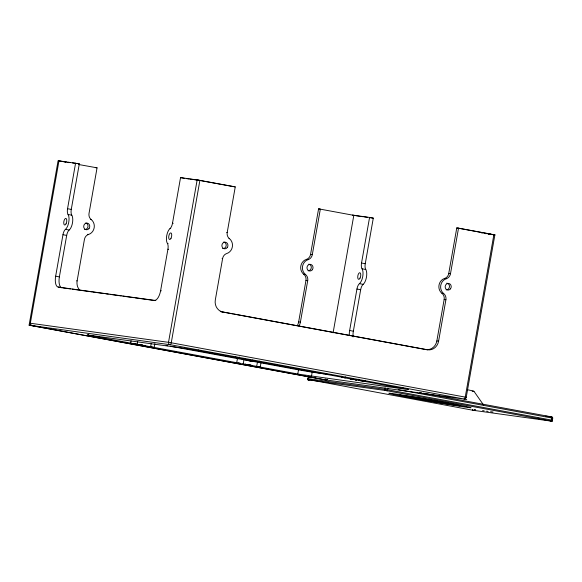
<?xml version="1.0" encoding="UTF-8"?>
<svg xmlns="http://www.w3.org/2000/svg" width="582" height="582" viewBox="0 0 582 582"><rect width="100%" height="100%" fill="white"/><g stroke="black" fill="none" stroke-linecap="round" stroke-linejoin="round"><path stroke-width="0.87" d="M326.8 380.162L29.1 325.171L58.098 160.719L65.664 162.036M59.146 287.246L61.939 287.763A10.44 4.409 -79.5 0 1 59.379 276.879L66.69 235.404A6.264 2.648 -79.5 0 1 69.171 230.043A8.352 3.528 -79.5 0 0 72.481 222.891A8.352 3.528 -79.5 0 0 71.79 215.18A6.264 2.648 -79.5 0 1 71.273 209.404L79.312 163.818L58.971 160.843L30.337 323.236A2.088 1.892 -82.1 0 0 31.835 325.636L325.818 379.944L466.742 399.478L169.035 344.479M58.913 287.202L58.215 287.072A10.44 4.409 -79.5 0 1 55.654 276.195L62.965 234.721A6.264 2.648 -79.5 0 1 65.446 229.352A8.352 3.528 -79.5 0 0 68.756 222.2A8.352 3.528 -79.5 0 0 68.065 214.496A6.264 2.648 -79.5 0 1 67.548 208.72L75.587 163.135M79.821 290.273A10.44 9.457 -82.1 0 1 77.122 280.895L84.434 239.42A6.264 5.675 -82.1 0 1 88.609 234.437A8.352 7.566 -82.1 0 0 94.175 227.795A8.352 7.566 -82.1 0 0 91.229 219.581A6.264 5.675 -82.1 0 1 89.024 213.419L97.056 167.834L78.475 164.48M132.878 343.518L87.205 334.977L88.18 335.057L88.311 334.294M93.105 336.178L93.244 335.407M130.644 343.111L131.059 340.797M137.192 344.253L137.687 341.423M151.182 343.649L150.636 346.734L151.014 346.836L237.129 362.782M58.215 287.072L154.419 300.348A10.44 4.409 -79.5 0 0 160.61 290.673L167.922 249.205A6.264 2.648 -79.5 0 0 167.405 243.422A8.352 3.528 -79.5 0 1 166.714 235.717A8.352 3.528 -79.5 0 1 170.024 228.566A6.264 2.648 -79.5 0 0 172.505 223.197L180.544 177.612L198.324 180.093L235.252 186.902L227.213 232.487A6.264 5.675 -82.1 0 0 229.417 238.649A8.352 7.566 -82.1 0 1 232.363 246.863A8.352 7.566 -82.1 0 1 226.798 253.505A6.264 5.675 -82.1 0 0 222.622 258.488L215.311 299.963A10.44 9.457 -82.1 0 0 222.804 311.959L427.472 349.767A10.44 9.457 -82.1 0 0 438.588 341.212L445.907 299.737A6.264 5.675 -82.1 0 0 443.695 293.575A8.352 7.566 -82.1 0 1 440.756 285.362A8.352 7.566 -82.1 0 1 446.314 278.72A6.264 5.675 -82.1 0 0 450.49 273.736L458.529 228.151L495.056 234.917L492.023 234.51M154.186 347.461L154.863 343.606M197.16 179.911L168.525 342.303A2.088 1.892 -82.1 0 0 170.024 344.704A2.088 0.88 -79.5 0 0 171.261 342.769L199.895 180.369M88.18 335.057L184.385 348.334L184.523 347.563M342.07 377.26L198.062 350.662L198.2 349.891M235.601 357.595L235.783 356.562M236.707 362.702L237.427 358.592L170.381 346.203M239.166 358.33L239.369 357.035M243.247 363.845L243.974 359.727M252.595 360.804L252.733 360.032M248.325 360.462L257.419 362.215L256.698 366.325L258.372 366.696M259.135 361.939L259.274 361.167M260.241 367.053L260.962 362.942M297.329 325.564A10.44 9.457 -82.1 0 0 298.653 321.897L305.965 280.429A6.264 5.675 -82.1 0 0 303.76 274.268A8.352 7.566 -82.1 0 1 300.814 266.047A8.352 7.566 -82.1 0 1 306.379 259.405A6.264 5.675 -82.1 0 0 310.548 254.421L318.587 208.836L320.34 209.083L312.301 254.669A6.264 5.675 -82.1 0 1 308.125 259.645A8.352 7.566 -82.1 0 0 302.567 266.294A8.352 7.566 -82.1 0 0 305.506 274.508A6.264 5.675 -82.1 0 1 307.711 280.67L300.399 322.137A10.44 9.457 -82.1 0 1 299.083 325.804M364.769 381.457L408.629 389.671L299.548 374.306L297.78 373.986L298.508 369.876L257.484 362.237M473.493 410.361L308.766 379.609M311.457 376.307L312.178 372.196L324.203 373.855M333.093 332.853L353.827 215.267M349.295 335.29A10.44 4.409 -79.5 0 1 349.637 330.503L356.948 289.028A6.264 2.648 -79.5 0 1 359.429 283.66A8.352 3.528 -79.5 0 0 362.739 276.508A8.352 3.528 -79.5 0 0 362.048 268.804A6.264 2.648 -79.5 0 1 361.531 263.028L369.57 217.442L373.295 218.126L365.256 263.711A6.264 2.648 -79.5 0 0 365.772 269.488A8.352 3.528 -79.5 0 1 366.464 277.199A8.352 3.528 -79.5 0 1 363.153 284.351A6.264 2.648 -79.5 0 0 360.673 289.712L353.354 331.187A10.44 4.409 -79.5 0 0 353.078 336.913M341.656 377.187L341.838 376.154M345.381 376.881L345.293 377.944L353.703 379.559M358.65 380.395L358.876 379.108M365.19 381.53L365.423 380.25M385.117 387.888L384.869 389.3A1.04 0.946 -82.1 0 0 385.619 390.5L386.31 390.609M387.903 388.092L387.605 389.765A1.04 0.444 -79.5 0 1 386.986 390.733L386.768 390.689M402.729 388.47L402.911 387.437M407.662 389.584L407.8 388.812M400.991 344.959L425.726 349.527A10.44 9.457 -82.1 0 0 436.842 340.965L444.153 299.497A6.264 5.675 -82.1 0 0 441.949 293.335A8.352 7.566 -82.1 0 1 439.003 285.122A8.352 7.566 -82.1 0 1 444.568 278.472A6.264 5.675 -82.1 0 0 448.737 273.489L456.775 227.911L458.529 228.151M493.878 234.677L465.244 397.077A2.088 0.88 -79.5 0 1 464.007 399.012A2.088 1.892 -82.1 0 0 466.233 397.295L169.689 342.492L30.148 323.214L30.57 323.316M466.233 397.295L494.867 234.902M473.406 410.332L552.325 421.281L551.219 421.092A1.04 0.946 -82.1 0 0 552.325 420.233L552.689 418.174A1.04 0.946 -82.1 0 0 551.94 416.981L545.676 416.115M58.971 160.843L59.961 161.061M552.762 418.189L398.204 389.598M552.398 420.24L386.033 389.482L307.733 378.656L308.133 378.758M61.816 161.403L62.587 161.512M63.569 161.65L66.523 162.058M68.487 162.327L70.458 162.596M72.423 162.873L75.376 163.28M76.358 163.411L79.312 163.818M186.233 178.572L189.186 178.98M190.168 179.118L193.122 179.525M194.104 179.663L197.058 180.071M198.04 180.202L200.004 180.478M95.31 167.594L97.056 167.834M235.252 186.902L223.728 184.858M352.408 215.071L369.57 217.442M481.416 232.873L482.398 233.011M485.352 233.418L487.316 233.688M488.298 233.826L490.27 234.095M359.516 216.228L355.893 215.711M360.498 216.366L363.452 216.773M364.434 216.904L367.388 217.312M369.359 217.588L373.295 218.126M485.133 233.564L486.116 233.695M488.087 233.971L490.051 234.24M226.667 232.414L227.213 232.487M90.465 219.472L91.229 219.581M228.981 238.591L229.417 238.649M310.548 254.421L312.301 254.669M448.737 273.489L450.49 273.736M306.379 259.405L308.125 259.645M444.568 278.472L446.314 278.72M87.627 234.306L88.609 234.437M222.077 258.415L222.622 258.488M303.76 274.268L305.506 274.508M441.949 293.335L443.695 293.575M305.965 280.429L307.711 280.67M444.153 299.497L445.907 299.737M76.577 280.822L77.122 280.895M62.798 287.879L70.524 288.948M72.241 289.181L79.116 290.134M79.974 290.251L92 291.909M92.858 292.026L104.025 293.568M105.742 293.808L108.325 294.165M110.042 294.397L121.209 295.94M122.926 296.18L134.093 297.715M134.951 297.839L154.71 300.559M298.653 321.897L300.399 322.137M436.842 340.965L438.588 341.212M221.495 311.777L222.804 311.959M425.726 349.527L427.472 349.767M29.1 325.171L170.024 344.704M325.069 373.971L327.644 374.328M312.272 377.172L308.096 376.605L308.773 376.758M313.88 377.398L315.48 377.616M385.619 390.5L307.551 379.682L308.569 379.901M308.402 376.256A1.04 0.946 -82.1 0 0 308.264 376.619L307.907 378.678A1.04 0.946 -82.1 0 0 308.656 379.879L309.144 379.988A1.04 0.444 -79.5 0 1 308.889 379.646M482.58 410.608L484.18 410.827M486.588 411.161L488.189 411.379M490.597 411.714L492.998 412.049M537.899 418.24L539.499 418.465M472.882 410.237L472.446 410.179L472.591 409.342A1.04 0.444 -79.5 0 0 472.882 410.237L473.333 410.317M384.687 390.326L386.39 390.624M473.486 410.346L475.181 410.637M184.385 348.334L198.062 350.662M312.178 372.196L298.508 369.876M245.429 359.378L244.105 359.203L245.371 359.465M247.576 359.741L250.653 360.353L249.722 360.142M355.173 379.719L356.715 379.937L356.097 379.864M246.011 364.405L245.269 364.296L247.808 364.703M250.042 360.273L250.624 360.331L250.173 360.229M244.906 359.29L244.084 359.181L244.585 359.305M251.671 361.24L252.479 361.349L251.81 361.189M139.942 344.806L139.163 344.704L140.473 344.893M144.896 345.759L145.704 345.861L142.612 345.381M350.961 378.889L350.219 378.78L352.765 379.188M250.937 365.351L251.759 365.452L250.02 365.198M475.174 409.583L474.199 409.43M245.117 359.327L246.703 359.589M249.62 360.207L248.703 360.054M140.16 344.842L141.753 345.111M355.682 379.799L354.969 379.682M135.744 344.013L142.292 345.206M359.407 380.519L353.39 379.413M136.821 344.188L132.267 343.409M250.922 361.116L248.361 360.673M359.334 380.504L359.814 380.584M242.192 363.67L248.347 364.798M245.822 359.443L247.248 359.683M248.798 360.069L248.158 359.967M351.884 379.035L353.303 379.275M354.853 379.668L354.212 379.559M359.705 380.57L360.236 380.657M140.873 344.959L141.957 345.148M143.841 345.592L142.539 345.366M246.928 364.55L248.041 364.739M360.098 380.635L360.673 380.73M248.259 359.982L247.495 359.851M248.405 360.571L245.917 360.185L247.801 360.571M360.927 380.774L362.499 381.05M360.505 380.701L362.033 380.963M135.337 343.94L133.147 343.562M241.224 363.503L240.097 363.313M249.365 365.089L248.594 364.958M355.311 215.616L353.936 215.369M141.55 344.988L142.139 345.09M239.398 363.19L240.322 363.35M386.375 390.602L386.841 390.682M247.168 359.676L247.641 359.756M353.23 379.268L356.65 379.915L356.228 379.82M362.695 381.079L363.139 381.159M362.251 381.006L363.568 381.239M142.219 345.191L153.815 347.389M142.685 345.272L141.681 345.213M239.653 363.233L238.329 363.001M248.274 364.783L259.055 366.827M238.766 363.073L239.202 363.153M386.528 390.631L387.423 390.791M247.161 359.792L246.535 359.676M353.223 379.384L352.299 379.217M142.619 345.264L144.416 345.592M363.423 381.21L363.997 381.312M238.475 363.023L237.572 362.862M247.736 364.805L251.759 365.452L251.271 365.336M364.325 381.377L364.812 381.465M363.881 381.29L364.412 381.392M131.43 343.256L131.845 343.329M143.15 345.359L145.696 345.861L144.809 345.664M141.579 345.191L139.156 344.719L139.615 344.82M246.186 359.611L245.451 359.48M352.241 379.202L350.815 378.933M237.427 358.592L251.118 361.058M141.288 345.141L140.247 344.944M247.292 364.725L245.211 364.31L245.669 364.412M196.287 179.787L204.195 181.249M204.893 181.38L210.473 182.406M211.171 182.537L216.751 183.57M217.45 183.694L223.03 184.727M456.775 227.911L491.201 234.27M491.434 234.313L493.987 234.779M180.544 177.612L181.475 177.786M181.94 177.874L184.261 178.303M67.752 162.422L69.149 162.676M318.587 208.836L354.911 215.551M172.505 223.197L173.203 223.328M67.548 208.72L71.273 209.404M361.531 263.028L365.256 263.711M170.024 228.566L170.722 228.697M68.065 214.496L71.79 215.18M362.048 268.804L365.772 269.488M167.405 243.422L168.103 243.552M65.446 229.352L69.171 230.043M359.429 283.66L363.153 284.351M167.922 249.205L168.62 249.329M62.965 234.721L66.69 235.404M356.948 289.028L360.673 289.712M160.61 290.673L161.309 290.804M55.654 276.195L59.379 276.879M349.637 330.503L353.354 331.187M232.996 313.924L221.051 311.719A10.44 9.457 -82.1 0 1 220.229 311.523M233.848 314.084L387.35 342.442M388.201 342.594L400.14 344.799M154.419 300.348L155.816 300.61M166.081 345.41L167.805 345.73M423.31 393.192L551.896 416.952M419.746 392.537L421.528 392.865M297.78 373.986L259.507 366.915M386.986 390.733L551.161 421.041L550.725 420.975A1.04 0.444 -79.5 0 0 551.343 420.008L551.707 417.956A1.04 0.444 -79.5 0 0 551.452 416.865M309.144 379.988L308.736 379.908M355.035 379.588L355.427 379.668M342.027 377.252L342.463 377.332M250.078 365.11L250.471 365.183M342.391 377.325L345.199 377.907L342.74 377.391M249.031 360.011L249.976 360.193M259.434 366.9L258.815 366.784M351.244 379.02L350.146 378.787L350.626 378.897M473.952 391.286L483.606 405.065M467.666 389.787A41.751 0.728 10 0 1 472.162 391.184M475.312 409.793A1.04 0.946 -82.1 0 1 474.25 410.47M308.838 264.133A3.339 3.026 -82.1 0 1 311.268 267.742A3.339 3.026 -82.1 0 1 308.104 270.761M85.772 222.935A3.339 3.026 -82.1 0 1 87.955 226.725A3.339 3.026 -82.1 0 1 84.616 229.497M223.75 241.959A3.339 3.026 -82.1 0 1 226.143 245.8A3.339 3.026 -82.1 0 1 222.586 248.536M446.758 283.165A3.339 3.026 -82.1 0 1 449.464 286.744A3.339 3.026 -82.1 0 1 446.139 289.821M31.835 325.636A2.088 0.88 -79.5 0 1 31.326 324.945M325.251 378.911A2.088 0.88 -79.5 0 0 325.818 379.944A2.088 1.892 -82.1 0 0 327.535 379.297M414.639 398.255A30.482 0.531 10 0 0 459.947 405.778A30.482 0.531 10 0 0 415.213 397.419A30.482 0.531 10 0 0 414.639 398.255M408.986 397.426A41.751 0.728 10 0 0 471.049 407.742A41.751 0.728 10 0 0 409.772 396.284A41.751 0.728 10 0 0 408.986 397.426M227.206 247.612A3.339 3.026 -82.1 0 0 225.496 242.199A3.339 3.026 -82.1 0 0 222.048 246.659A3.339 3.026 -82.1 0 0 227.206 247.612M450.483 288.854A3.339 3.026 -82.1 0 0 448.773 283.449A3.339 3.026 -82.1 0 0 445.325 287.901A3.339 3.026 -82.1 0 0 450.483 288.854M360.054 278.08A3.339 1.411 -79.5 0 0 359.945 272.769A3.339 1.411 -79.5 0 0 357.726 277.236A3.339 1.411 -79.5 0 0 360.054 278.08M171.021 238.249A3.339 1.411 -79.5 0 0 170.919 232.946A3.339 1.411 -79.5 0 0 168.7 237.405A3.339 1.411 -79.5 0 0 171.021 238.249M66.072 223.772A3.339 1.411 -79.5 0 0 65.962 218.461A3.339 1.411 -79.5 0 0 63.744 222.928A3.339 1.411 -79.5 0 0 66.072 223.772M312.294 269.786A3.339 3.026 -82.1 0 0 310.584 264.381A3.339 3.026 -82.1 0 0 307.136 268.833A3.339 3.026 -82.1 0 0 312.294 269.786M89.017 228.544A3.339 3.026 -82.1 0 0 87.307 223.132A3.339 3.026 -82.1 0 0 83.859 227.591A3.339 3.026 -82.1 0 0 89.017 228.544"/></g></svg>
